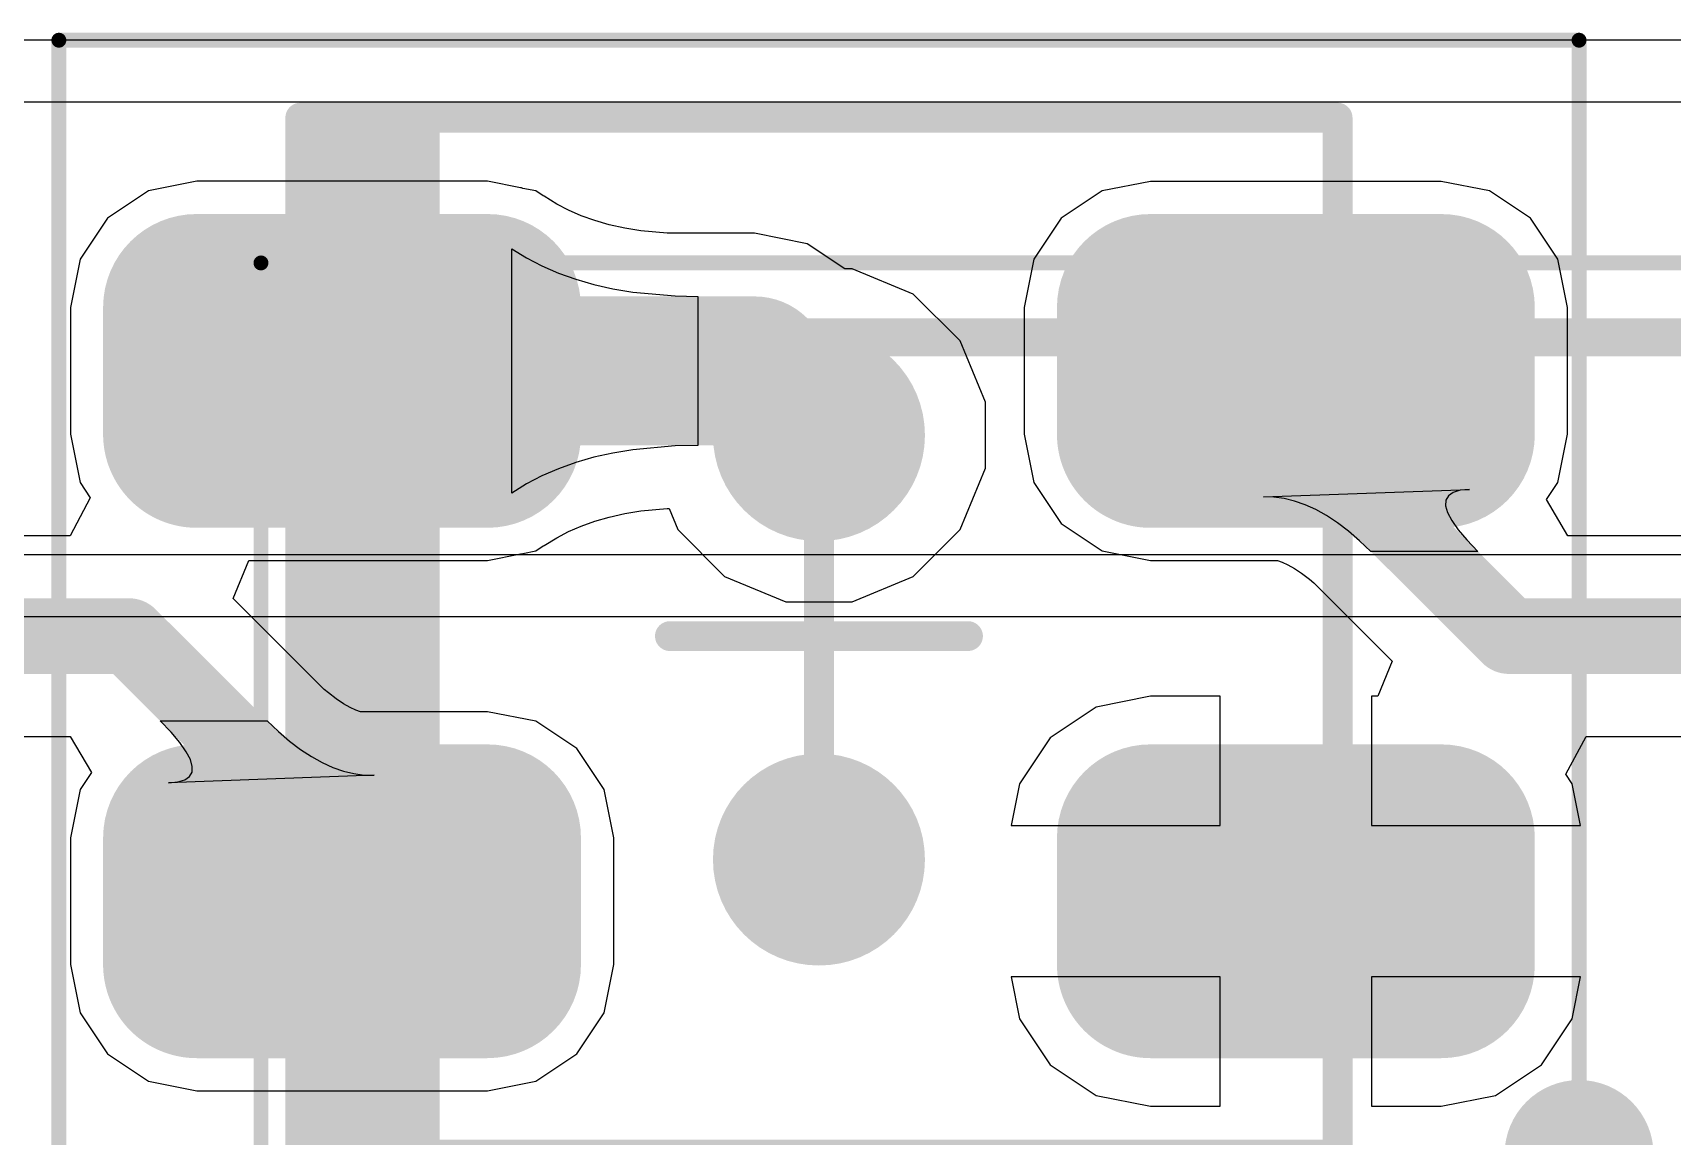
# Model space of a CAD drawing. Header units: millimetres. Extents: x 0 to 168, y 0 to 109.
# Drawn here: x 64.01 to 69.51, y 49.99 to 53.69 of the extents above; entities that cross this region are included whole.
import ezdxf

# ---------------------------------------------------------------- set-up
doc = ezdxf.new("R2010")
doc.units = ezdxf.units.MM
for name, color, linetype in [('BottomLayer', 5, 'Continuous'), ('Mechanical13', 56, 'Continuous'), ('Mechanical15', 56, 'Continuous'), ('MultiLayer', 9, 'Continuous'), ('TopLayer', 1, 'Continuous'), ('TopOverlay', 2, 'Continuous'), ('TopPaste', 8, 'Continuous'), ('TopSolder', 216, 'Continuous'), ('ViaHoleLayer', 16, 'Continuous')]:
    doc.layers.add(name, color=color, linetype=linetype)

# ---------------------------------------------------------------- blocks, each defined once
blk = doc.blocks.new('TE_1_1734028_1_7')
at = {"layer": 'Mechanical13', "const_width": 0.127}
for points in [[(-6, -17.65), (-6, -2.7)], [(6, -17.65), (-6, -17.65)]]:
    blk.add_lwpolyline(points, dxfattribs=at)
at = {"layer": 'Mechanical13', "const_width": 0.0635}
blk.add_lwpolyline([(-6.0318, -17.65, 1), (-5.9683, -17.65, 1)], format="xyb", close=True, dxfattribs=at)
blk.add_lwpolyline([(-6.0318, -17.65, 1), (-5.9683, -17.65, 1)], format="xyb", close=True, dxfattribs=at)
at = {"layer": 'Mechanical15', "const_width": 0.05}
for points in [[(-6.25, -17.9), (-6.25, -1.85)], [(6.25, -17.9), (-6.25, -17.9)]]:
    blk.add_lwpolyline(points, dxfattribs=at)
at = {"layer": 'Mechanical15', "const_width": 0.025}
blk.add_lwpolyline([(-6.2625, -17.9, 1), (-6.2375, -17.9, 1)], format="xyb", close=True, dxfattribs=at)
blk.add_lwpolyline([(-6.2625, -17.9, 1), (-6.2375, -17.9, 1)], format="xyb", close=True, dxfattribs=at)
blk = doc.blocks.new('WS2812B_M____21')
at = {"layer": 'Mechanical13'}
blk.add_hatch(color=56, dxfattribs=at).paths.add_polyline_path([(-1.74, -1.74), (-1.2719, -1.74), (-1.2719, 1.74), (-1.74, 1.74)])
at = {"layer": 'TopLayer'}
h = blk.add_hatch(color=1, dxfattribs=at)
edge = h.paths.add_edge_path()
edge.add_arc((-2.0875, 0.6776), 0.2125, 180, 270)
edge.add_line((-2.0875, 0.4651), (-1.1125, 0.4651))
edge.add_arc((-1.1125, 0.6776), 0.2125, 270, 360)
edge.add_line((-0.9, 0.6776), (-0.9, 1.1026))
edge.add_arc((-1.1125, 1.1026), 0.2125, 0, 90)
edge.add_line((-1.1125, 1.3151), (-2.0875, 1.3151))
edge.add_arc((-2.0875, 1.1026), 0.2125, 90, 180)
edge.add_line((-2.3, 1.1026), (-2.3, 0.6776))
h = blk.add_hatch(color=1, dxfattribs=at)
edge = h.paths.add_edge_path()
edge.add_arc((1.1125, 0.6775), 0.2125, 180, 270)
edge.add_line((1.1125, 0.465), (2.0875, 0.465))
edge.add_arc((2.0875, 0.6775), 0.2125, 270, 360)
edge.add_line((2.3, 0.6775), (2.3, 1.1025))
edge.add_arc((2.0875, 1.1025), 0.2125, 0, 90)
edge.add_line((2.0875, 1.315), (1.1125, 1.315))
edge.add_arc((1.1125, 1.1025), 0.2125, 90, 180)
edge.add_line((0.9, 1.1025), (0.9, 0.6775))
h = blk.add_hatch(color=1, dxfattribs=at)
edge = h.paths.add_edge_path()
edge.add_arc((-2.0875, -1.1025), 0.2125, 180, 270)
edge.add_line((-2.0875, -1.315), (-1.1125, -1.315))
edge.add_arc((-1.1125, -1.1025), 0.2125, 270, 360)
edge.add_line((-0.9, -1.1025), (-0.9, -0.6775))
edge.add_arc((-1.1125, -0.6775), 0.2125, 0, 90)
edge.add_line((-1.1125, -0.465), (-2.0875, -0.465))
edge.add_arc((-2.0875, -0.6775), 0.2125, 90, 180)
edge.add_line((-2.3, -0.6775), (-2.3, -1.1025))
h = blk.add_hatch(color=1, dxfattribs=at)
edge = h.paths.add_edge_path()
edge.add_arc((1.1125, -1.1025), 0.2125, 180, 270)
edge.add_line((1.1125, -1.315), (2.0875, -1.315))
edge.add_arc((2.0875, -1.1025), 0.2125, 270, 360)
edge.add_line((2.3, -1.1025), (2.3, -0.6775))
edge.add_arc((2.0875, -0.6775), 0.2125, 0, 90)
edge.add_line((2.0875, -0.465), (1.1125, -0.465))
edge.add_arc((1.1125, -0.6775), 0.2125, 90, 180)
edge.add_line((0.9, -0.6775), (0.9, -1.1025))
at = {"layer": 'TopPaste'}
h = blk.add_hatch(color=8, dxfattribs=at)
edge = h.paths.add_edge_path()
edge.add_arc((-2.0875, 0.6776), 0.2125, 180, 270)
edge.add_line((-2.0875, 0.4651), (-1.1125, 0.4651))
edge.add_arc((-1.1125, 0.6776), 0.2125, 270, 360)
edge.add_line((-0.9, 0.6776), (-0.9, 1.1026))
edge.add_arc((-1.1125, 1.1026), 0.2125, 0, 90)
edge.add_line((-1.1125, 1.3151), (-2.0875, 1.3151))
edge.add_arc((-2.0875, 1.1026), 0.2125, 90, 180)
edge.add_line((-2.3, 1.1026), (-2.3, 0.6776))
h = blk.add_hatch(color=8, dxfattribs=at)
edge = h.paths.add_edge_path()
edge.add_arc((1.1125, 0.6775), 0.2125, 180, 270)
edge.add_line((1.1125, 0.465), (2.0875, 0.465))
edge.add_arc((2.0875, 0.6775), 0.2125, 270, 360)
edge.add_line((2.3, 0.6775), (2.3, 1.1025))
edge.add_arc((2.0875, 1.1025), 0.2125, 0, 90)
edge.add_line((2.0875, 1.315), (1.1125, 1.315))
edge.add_arc((1.1125, 1.1025), 0.2125, 90, 180)
edge.add_line((0.9, 1.1025), (0.9, 0.6775))
h = blk.add_hatch(color=8, dxfattribs=at)
edge = h.paths.add_edge_path()
edge.add_arc((-2.0875, -1.1025), 0.2125, 180, 270)
edge.add_line((-2.0875, -1.315), (-1.1125, -1.315))
edge.add_arc((-1.1125, -1.1025), 0.2125, 270, 360)
edge.add_line((-0.9, -1.1025), (-0.9, -0.6775))
edge.add_arc((-1.1125, -0.6775), 0.2125, 0, 90)
edge.add_line((-1.1125, -0.465), (-2.0875, -0.465))
edge.add_arc((-2.0875, -0.6775), 0.2125, 90, 180)
edge.add_line((-2.3, -0.6775), (-2.3, -1.1025))
h = blk.add_hatch(color=8, dxfattribs=at)
edge = h.paths.add_edge_path()
edge.add_arc((1.1125, -1.1025), 0.2125, 180, 270)
edge.add_line((1.1125, -1.315), (2.0875, -1.315))
edge.add_arc((2.0875, -1.1025), 0.2125, 270, 360)
edge.add_line((2.3, -1.1025), (2.3, -0.6775))
edge.add_arc((2.0875, -0.6775), 0.2125, 0, 90)
edge.add_line((2.0875, -0.465), (1.1125, -0.465))
edge.add_arc((1.1125, -0.6775), 0.2125, 90, 180)
edge.add_line((0.9, -0.6775), (0.9, -1.1025))
at = {"layer": 'TopSolder'}
h = blk.add_hatch(color=216, dxfattribs=at)
edge = h.paths.add_edge_path()
edge.add_arc((-2.0875, 0.6776), 0.3141, 180, 270)
edge.add_line((-2.0875, 0.3635), (-1.1125, 0.3635))
edge.add_arc((-1.1125, 0.6776), 0.3141, 270, 360)
edge.add_line((-0.7984, 0.6776), (-0.7984, 1.1026))
edge.add_arc((-1.1125, 1.1026), 0.3141, 0, 90)
edge.add_line((-1.1125, 1.4167), (-2.0875, 1.4167))
edge.add_arc((-2.0875, 1.1026), 0.3141, 90, 180)
edge.add_line((-2.4016, 1.1026), (-2.4016, 0.6776))
h = blk.add_hatch(color=216, dxfattribs=at)
edge = h.paths.add_edge_path()
edge.add_arc((1.1125, 0.6775), 0.3141, 180, 270)
edge.add_line((1.1125, 0.3634), (2.0875, 0.3634))
edge.add_arc((2.0875, 0.6775), 0.3141, 270, 360)
edge.add_line((2.4016, 0.6775), (2.4016, 1.1025))
edge.add_arc((2.0875, 1.1025), 0.3141, 0, 90)
edge.add_line((2.0875, 1.4166), (1.1125, 1.4166))
edge.add_arc((1.1125, 1.1025), 0.3141, 90, 180)
edge.add_line((0.7984, 1.1025), (0.7984, 0.6775))
h = blk.add_hatch(color=216, dxfattribs=at)
edge = h.paths.add_edge_path()
edge.add_arc((-2.0875, -1.1025), 0.3141, 180, 270)
edge.add_line((-2.0875, -1.4166), (-1.1125, -1.4166))
edge.add_arc((-1.1125, -1.1025), 0.3141, 270, 360)
edge.add_line((-0.7984, -1.1025), (-0.7984, -0.6775))
edge.add_arc((-1.1125, -0.6775), 0.3141, 0, 90)
edge.add_line((-1.1125, -0.3634), (-2.0875, -0.3634))
edge.add_arc((-2.0875, -0.6775), 0.3141, 90, 180)
edge.add_line((-2.4016, -0.6775), (-2.4016, -1.1025))
h = blk.add_hatch(color=216, dxfattribs=at)
edge = h.paths.add_edge_path()
edge.add_arc((1.1125, -1.1025), 0.3141, 180, 270)
edge.add_line((1.1125, -1.4166), (2.0875, -1.4166))
edge.add_arc((2.0875, -1.1025), 0.3141, 270, 360)
edge.add_line((2.4016, -1.1025), (2.4016, -0.6775))
edge.add_arc((2.0875, -0.6775), 0.3141, 0, 90)
edge.add_line((2.0875, -0.3634), (1.1125, -0.3634))
edge.add_arc((1.1125, -0.6775), 0.3141, 90, 180)
edge.add_line((0.7984, -0.6775), (0.7984, -1.1025))
at = {"layer": 'Mechanical13', "const_width": 0.1}
for points in [[(-1.74, -1.74), (-1.74, 1.74)], [(-1.74, 1.74), (1.74, 1.74)], [(1.74, -1.74), (1.74, 1.74)], [(-1.74, -1.74), (1.74, -1.74)]]:
    blk.add_lwpolyline(points, dxfattribs=at)
at = {"layer": 'Mechanical13', "const_width": 0.05}
for points in [[(-1.765, 1.74, 1), (-1.715, 1.74, 1)], [(-1.765, 1.74, 1), (-1.715, 1.74, 1)], [(1.715, 1.74, 1), (1.765, 1.74, 1)], [(1.715, 1.74, 1), (1.765, 1.74, 1)], [(-1.765, -1.74, 1), (-1.715, -1.74, 1)], [(-1.765, -1.74, 1), (-1.715, -1.74, 1)], [(1.715, -1.74, 1), (1.765, -1.74, 1)], [(1.715, -1.74, 1), (1.765, -1.74, 1)]]:
    blk.add_lwpolyline(points, format="xyb", close=True, dxfattribs=at)
at = {"layer": 'Mechanical15'}
for points, const_width in [([(-2.55, -2), (-2.55, 2)], 0.05), ([(-2.55, 2), (2.55, 2)], 0.05), ([(2.55, -2), (2.55, 2)], 0.05), ([(0, -0.5), (0, 0.5)], 0.1), ([(-0.5, 0), (0.5, 0)], 0.1), ([(-2.55, -2), (2.55, -2)], 0.05)]:
    blk.add_lwpolyline(points, dxfattribs=dict(at, const_width=const_width))
for points, const_width in [([(-2.5625, 2, 1), (-2.5375, 2, 1)], 0.025), ([(-2.5625, 2, 1), (-2.5375, 2, 1)], 0.025), ([(2.5375, 2, 1), (2.5625, 2, 1)], 0.025), ([(2.5375, 2, 1), (2.5625, 2, 1)], 0.025), ([(-0.025, 0.5, 1), (0.025, 0.5, 1)], 0.05), ([(-0.525, 0, 1), (-0.475, 0, 1)], 0.05), ([(0.475, 0, 1), (0.525, 0, 1)], 0.05), ([(-0.025, -0.5, 1), (0.025, -0.5, 1)], 0.05), ([(-2.5625, -2, 1), (-2.5375, -2, 1)], 0.025), ([(-2.5625, -2, 1), (-2.5375, -2, 1)], 0.025), ([(2.5375, -2, 1), (2.5625, -2, 1)], 0.025), ([(2.5375, -2, 1), (2.5625, -2, 1)], 0.025)]:
    blk.add_lwpolyline(points, format="xyb", close=True, dxfattribs=dict(at, const_width=const_width))
at = {"layer": 'TopOverlay'}
for points, const_width in [([(2.675, -1.74, 1), (2.425, -1.74, 1)], 0.25), ([(2.3625, -1.74, 1), (2.4875, -1.74, 1)], 0.125), ([(2.6125, -1.74, 1), (2.7375, -1.74, 1)], 0.125)]:
    blk.add_lwpolyline(points, format="xyb", close=True, dxfattribs=dict(at, const_width=const_width))

msp = doc.modelspace()

# ---------------------------------------------------------------- hatches: boundary and pattern name
at = {"layer": 'BottomLayer'}
h = msp.add_hatch(color=5, dxfattribs=at)
edge = h.paths.add_edge_path()
edge.add_arc((66.649, 52.3442), 0.3556, 0, 360)
h = msp.add_hatch(color=5, dxfattribs=at)
edge = h.paths.add_edge_path()
edge.add_arc((66.649, 50.92), 0.3556, 0, 360)
at = {"layer": 'TopLayer'}
h = msp.add_hatch(color=1, dxfattribs=at)
edge = h.paths.add_edge_path()
edge.add_arc((66.649, 52.3442), 0.3556, 0, 360)
h = msp.add_hatch(color=1, dxfattribs=at)
edge = h.paths.add_edge_path()
edge.add_arc((66.649, 50.92), 0.3556, 0, 360)
at = {"layer": 'ViaHoleLayer'}
h = msp.add_hatch(color=16, dxfattribs=at)
edge = h.paths.add_edge_path()
edge.add_arc((66.649, 52.3442), 0.2, 0, 360)
h = msp.add_hatch(color=16, dxfattribs=at)
edge = h.paths.add_edge_path()
edge.add_arc((66.649, 50.92), 0.2, 0, 360)

# ---------------------------------------------------------------- linework, layer by layer
at = {"layer": 'BottomLayer'}
for p, q in [((39.8108, 53.4628), (71.4585, 53.4628)), ((73.025, 51.943), (36.576, 51.943)), ((36.576, 51.7358), (73.025, 51.7358))]:
    msp.add_line(p, q, dxfattribs=at)
at = {"layer": 'MultiLayer'}
msp.add_line((71.3846, 53.67), (39.8846, 53.67), dxfattribs=at)
at = {"layer": 'TopLayer'}
for p, q in [((39.8108, 53.4628), (71.4585, 53.4628)), ((64.5615, 53.1964), (64.3993, 53.1641)), ((65.5365, 53.1964), (64.5615, 53.1964)), ((65.6477, 53.1743), (65.5365, 53.1964)), ((67.7615, 53.1963), (67.5993, 53.1641)), ((68.7365, 53.1963), (67.7615, 53.1963)), ((68.8987, 53.1641), (68.7365, 53.1963)), ((64.3993, 53.1641), (64.2618, 53.0723)), ((65.6511, 53.1744), (65.6477, 53.1743)), ((65.6558, 53.1727), (65.6511, 53.1744)), ((65.6987, 53.1641), (65.6558, 53.1727)), ((65.7237, 53.1475), (65.6987, 53.1641)), ((65.7269, 53.1463), (65.7237, 53.1475)), ((65.7698, 53.1198), (65.7269, 53.1463)), ((67.5993, 53.1641), (67.4618, 53.0722)), ((69.0362, 53.0722), (68.8987, 53.1641)), ((65.809, 53.0994), (65.7698, 53.1198)), ((65.8512, 53.0811), (65.809, 53.0994)), ((65.8966, 53.0649), (65.8512, 53.0811)), ((64.2618, 53.0723), (64.17, 52.9348)), ((65.9454, 53.0508), (65.8966, 53.0649)), ((65.9977, 53.039), (65.9454, 53.0508)), ((66.0511, 53.0301), (65.9977, 53.039)), ((66.1395, 53.0221), (66.0511, 53.0301)), ((66.4332, 53.0221), (66.1395, 53.0221)), ((66.61, 52.987), (66.4332, 53.0221)), ((66.4332, 53.0221), (66.4332, 53.0221)), ((67.4618, 53.0722), (67.37, 52.9347)), ((69.1281, 52.9347), (69.0362, 53.0722)), ((65.6183, 52.1503), (65.6183, 52.9699)), ((65.6183, 52.9699), (65.6676, 52.9395)), ((66.7357, 52.903), (66.61, 52.987)), ((64.17, 52.9348), (64.1377, 52.7726)), ((65.6676, 52.9395), (65.7198, 52.9123)), ((65.7198, 52.9123), (65.7749, 52.8884)), ((67.37, 52.9347), (67.3377, 52.7725)), ((69.1604, 52.7725), (69.1281, 52.9347)), ((65.7749, 52.8884), (65.833, 52.8676)), ((65.833, 52.8676), (65.8939, 52.85)), ((66.7602, 52.903), (66.7357, 52.903)), ((66.9656, 52.8179), (66.7602, 52.903)), ((65.8939, 52.85), (65.9578, 52.8356)), ((65.9578, 52.8356), (66.0247, 52.8244)), ((66.0247, 52.8244), (66.1671, 52.8117)), ((66.1671, 52.8117), (66.2426, 52.8101)), ((66.2426, 52.8101), (66.2426, 52.3101)), ((67.1228, 52.6607), (66.9656, 52.8179)), ((64.1377, 52.7726), (64.1377, 52.3476)), ((67.3377, 52.7725), (67.3377, 52.3475)), ((69.1604, 52.3475), (69.1604, 52.7725)), ((67.2078, 52.4554), (67.1228, 52.6607)), ((67.2078, 52.2331), (67.2078, 52.4554)), ((64.1377, 52.3476), (64.17, 52.1854)), ((66.1671, 52.3085), (66.0246, 52.2957)), ((66.2426, 52.3101), (66.1671, 52.3085)), ((67.3377, 52.3475), (67.37, 52.1853)), ((69.1281, 52.1853), (69.1604, 52.3475)), ((65.833, 52.2525), (65.7749, 52.2318)), ((65.8939, 52.2701), (65.833, 52.2525)), ((65.9578, 52.2845), (65.8939, 52.2701)), ((66.0246, 52.2957), (65.9578, 52.2845)), ((65.7198, 52.2078), (65.6676, 52.1806)), ((65.7749, 52.2318), (65.7198, 52.2078)), ((67.1228, 52.0277), (67.2078, 52.2331)), ((64.17, 52.1854), (64.2045, 52.1337)), ((65.6676, 52.1806), (65.6183, 52.1503)), ((67.37, 52.1853), (67.4618, 52.0478)), ((68.1409, 52.137), (68.8314, 52.1626)), ((68.7609, 52.1412), (68.7524, 52.1262)), ((68.7769, 52.1522), (68.7609, 52.1412)), ((68.8004, 52.1594), (68.7769, 52.1522)), ((68.8314, 52.1626), (68.8004, 52.1594)), ((69.0898, 52.128), (69.1281, 52.1853)), ((64.2045, 52.1337), (64.1366, 52.0067)), ((65.9977, 52.0811), (66.0511, 52.09)), ((66.0511, 52.09), (66.1395, 52.098)), ((66.1395, 52.098), (66.1462, 52.098)), ((66.1462, 52.098), (66.1753, 52.0277)), ((68.1751, 52.1363), (68.1409, 52.137)), ((68.2097, 52.1317), (68.1751, 52.1363)), ((68.2447, 52.1232), (68.2097, 52.1317)), ((68.2801, 52.1108), (68.2447, 52.1232)), ((68.3158, 52.0945), (68.2801, 52.1108)), ((68.3519, 52.0743), (68.3158, 52.0945)), ((68.7524, 52.1262), (68.7514, 52.1073)), ((68.7514, 52.1073), (68.758, 52.0845)), ((69.1615, 52.0067), (69.0898, 52.128)), ((65.809, 52.0207), (65.8512, 52.039)), ((65.8512, 52.039), (65.8966, 52.0553)), ((65.8966, 52.0553), (65.9454, 52.0693)), ((65.9454, 52.0693), (65.9977, 52.0811)), ((67.4618, 52.0478), (67.5993, 51.9559)), ((68.3884, 52.0501), (68.3519, 52.0743)), ((68.4253, 52.0221), (68.3884, 52.0501)), ((68.758, 52.0845), (68.772, 52.0579)), ((68.772, 52.0579), (68.7936, 52.0272)), ((64.1366, 52.0067), (63.6615, 52.0067)), ((65.7269, 51.9739), (65.7698, 52.0003)), ((65.7698, 52.0003), (65.809, 52.0207)), ((66.1753, 52.0277), (66.3325, 51.8705)), ((66.9656, 51.8705), (67.1228, 52.0277)), ((68.4625, 51.9902), (68.4253, 52.0221)), ((68.5001, 51.9543), (68.4625, 51.9902)), ((68.7936, 52.0272), (68.8227, 51.9927)), ((68.8227, 51.9927), (68.8593, 51.9543)), ((69.6366, 52.0067), (69.1615, 52.0067)), ((64.6834, 51.7967), (64.736, 51.9237)), ((64.736, 51.9237), (65.5365, 51.9237)), ((65.5365, 51.9237), (65.6477, 51.9458)), ((65.6477, 51.9458), (65.6511, 51.9457)), ((65.6511, 51.9457), (65.6558, 51.9474)), ((65.6558, 51.9474), (65.6987, 51.956)), ((65.6987, 51.956), (65.7237, 51.9727)), ((65.7237, 51.9727), (65.7269, 51.9739)), ((67.5993, 51.9559), (67.7615, 51.9236)), ((67.7615, 51.9236), (68.1877, 51.9236)), ((68.1877, 51.9236), (68.2026, 51.9184)), ((68.8593, 51.9543), (68.5001, 51.9543)), ((66.3325, 51.8705), (66.5379, 51.7854)), ((66.7602, 51.7854), (66.9656, 51.8705)), ((68.2026, 51.9184), (68.222, 51.9095)), ((68.222, 51.9095), (68.244, 51.8972)), ((68.244, 51.8972), (68.2684, 51.8811)), ((68.2684, 51.8811), (68.295, 51.8609)), ((68.295, 51.8609), (68.3093, 51.8486)), ((68.3093, 51.8486), (68.5724, 51.5855)), ((64.9888, 51.4913), (64.6834, 51.7967)), ((66.5379, 51.7854), (66.7602, 51.7854)), ((68.5724, 51.5855), (68.5238, 51.4681)), ((65.0031, 51.4791), (64.9888, 51.4913)), ((65.0297, 51.4589), (65.0031, 51.4791)), ((65.0541, 51.4427), (65.0297, 51.4589)), ((65.0761, 51.4304), (65.0541, 51.4427)), ((65.0955, 51.4216), (65.0761, 51.4304)), ((67.5795, 51.4319), (67.4252, 51.3288)), ((67.7615, 51.4681), (67.5795, 51.4319)), ((67.995, 51.4681), (67.7615, 51.4681)), ((67.995, 51.034), (67.995, 51.4681)), ((68.5238, 51.4681), (68.503, 51.4681)), ((68.503, 51.4681), (68.503, 51.034)), ((64.4388, 51.3856), (64.798, 51.3856)), ((64.4754, 51.3472), (64.4388, 51.3856)), ((64.798, 51.3856), (64.8356, 51.3498)), ((65.1104, 51.4163), (65.0955, 51.4216)), ((65.5365, 51.4163), (65.1104, 51.4163)), ((65.6987, 51.3841), (65.5365, 51.4163)), ((65.8362, 51.2922), (65.6987, 51.3841)), ((63.7226, 51.3333), (64.1366, 51.3333)), ((64.1366, 51.3333), (64.2082, 51.212)), ((64.5045, 51.3127), (64.4754, 51.3472)), ((64.8356, 51.3498), (64.8728, 51.3179)), ((64.8728, 51.3179), (64.9097, 51.2898)), ((67.4252, 51.3288), (67.3221, 51.1745)), ((69.1547, 51.2063), (69.2226, 51.3333)), ((69.2226, 51.3333), (69.6366, 51.3333)), ((64.5261, 51.2821), (64.5045, 51.3127)), ((64.5401, 51.2554), (64.5261, 51.2821)), ((64.9097, 51.2898), (64.9462, 51.2657)), ((64.9462, 51.2657), (64.9823, 51.2455)), ((65.9281, 51.1547), (65.8362, 51.2922)), ((64.2082, 51.212), (64.17, 51.1547)), ((64.5372, 51.1988), (64.5457, 51.2138)), ((64.5467, 51.2326), (64.5401, 51.2554)), ((64.5457, 51.2138), (64.5467, 51.2326)), ((64.9823, 51.2455), (65.018, 51.2292)), ((65.018, 51.2292), (65.0534, 51.2168)), ((65.0534, 51.2168), (65.0883, 51.2083)), ((65.0883, 51.2083), (65.123, 51.2037)), ((69.176, 51.1745), (69.1547, 51.2063)), ((64.17, 51.1547), (64.1377, 50.9925)), ((65.1572, 51.203), (64.4667, 51.1773)), ((64.4667, 51.1773), (64.4977, 51.1806)), ((64.4977, 51.1806), (64.5212, 51.1877)), ((64.5212, 51.1877), (64.5372, 51.1988)), ((65.123, 51.2037), (65.1572, 51.203)), ((65.9604, 50.9925), (65.9281, 51.1547)), ((67.3221, 51.1745), (67.2942, 51.034)), ((69.2039, 51.034), (69.176, 51.1745)), ((64.1377, 50.9925), (64.1377, 50.5675)), ((65.9604, 50.5675), (65.9604, 50.9925)), ((67.2942, 51.034), (67.995, 51.034)), ((68.503, 51.034), (69.2039, 51.034)), ((64.1377, 50.5675), (64.17, 50.4053)), ((65.9281, 50.4053), (65.9604, 50.5675)), ((67.995, 50.526), (67.2942, 50.526)), ((67.2942, 50.526), (67.3221, 50.3855)), ((67.995, 50.0918), (67.995, 50.526)), ((69.2039, 50.526), (68.503, 50.526)), ((68.503, 50.526), (68.503, 50.0918)), ((69.176, 50.3855), (69.2039, 50.526)), ((64.17, 50.4053), (64.2618, 50.2678)), ((65.8362, 50.2678), (65.9281, 50.4053)), ((67.3221, 50.3855), (67.4252, 50.2312)), ((69.0729, 50.2312), (69.176, 50.3855)), ((64.2618, 50.2678), (64.3993, 50.1759)), ((65.6987, 50.1759), (65.8362, 50.2678)), ((67.4252, 50.2312), (67.5795, 50.128)), ((68.9186, 50.128), (69.0729, 50.2312)), ((64.3993, 50.1759), (64.5615, 50.1436)), ((65.5365, 50.1436), (65.6987, 50.1759)), ((64.5615, 50.1436), (65.5365, 50.1436)), ((67.5795, 50.128), (67.7615, 50.0918)), ((68.7365, 50.0918), (68.9186, 50.128)), ((67.7615, 50.0918), (67.995, 50.0918)), ((68.503, 50.0918), (68.7365, 50.0918))]:
    msp.add_line(p, q, dxfattribs=at)
for points, const_width in [([(65.049, 52.5601), (66.4332, 52.5601)], 0.5), ([(66.4332, 52.5601), (66.649, 52.3442)], 0.5), ([(68.074, 52.56), (68.964, 51.67)], 0.254), ([(63.464, 51.67), (64.334, 51.67)], 0.254), ([(64.334, 51.67), (65.224, 50.78)], 0.254), ([(68.964, 51.67), (69.834, 51.67)], 0.254)]:
    msp.add_lwpolyline(points, dxfattribs=dict(at, const_width=const_width))
for points, const_width in [([(64.924, 52.5601, 1), (65.174, 52.5601, 1)], 0.25), ([(66.3082, 52.5601, 1), (66.5582, 52.5601, 1)], 0.25), ([(66.3082, 52.5601, 1), (66.5582, 52.5601, 1)], 0.25), ([(68.0105, 52.56, 1), (68.1375, 52.56, 1)], 0.127), ([(66.524, 52.3442, 1), (66.774, 52.3442, 1)], 0.25), ([(64.2705, 51.67, 1), (64.3975, 51.67, 1)], 0.127), ([(64.2705, 51.67, 1), (64.3975, 51.67, 1)], 0.127), ([(68.9005, 51.67, 1), (69.0275, 51.67, 1)], 0.127), ([(68.9005, 51.67, 1), (69.0275, 51.67, 1)], 0.127), ([(65.1605, 50.78, 1), (65.2875, 50.78, 1)], 0.127)]:
    msp.add_lwpolyline(points, format="xyb", close=True, dxfattribs=dict(at, const_width=const_width))

# ---------------------------------------------------------------- block references
for name, p, rotation in [('TE_1_1734028_1_7', (82.677, 46.6725), 270), ('WS2812B_M____21', (66.649, 51.67), 360)]:
    msp.add_blockref(name, p, dxfattribs=dict(rotation=rotation))

doc.saveas('drawing.dxf')
